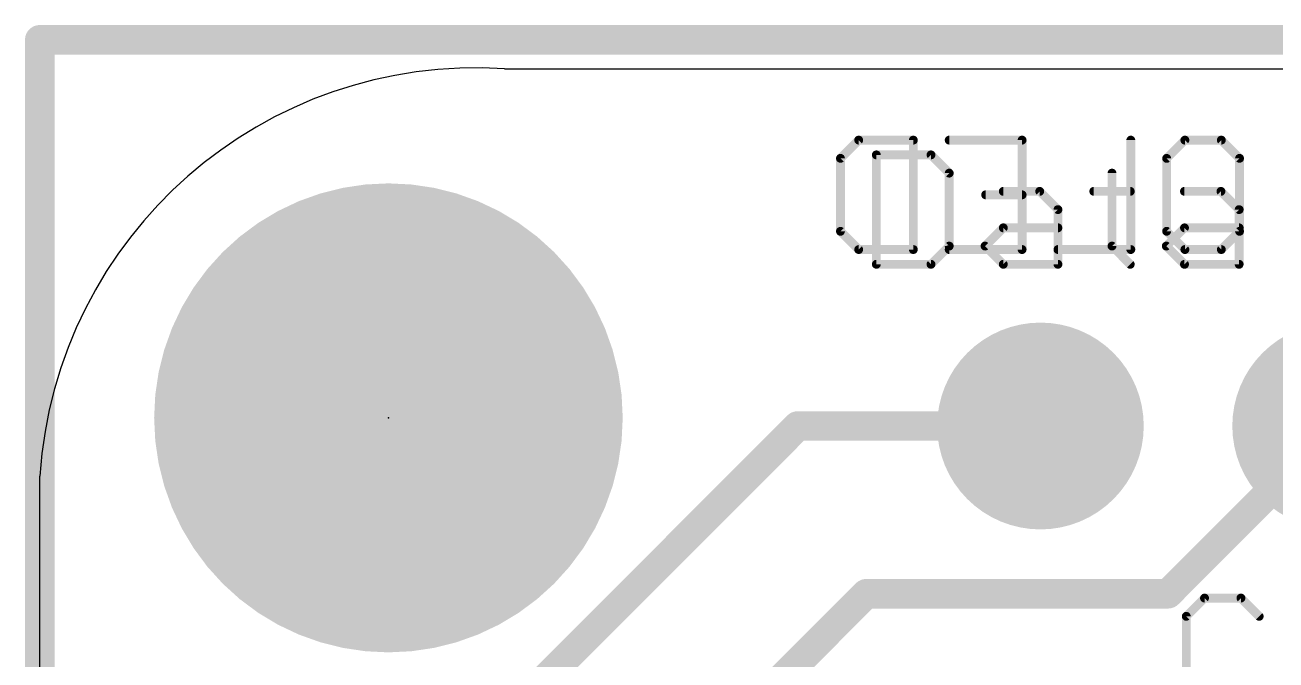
# Model space of a CAD drawing. Extents: x -0.1 to 35.7, y -1.1 to 35.9.
# Drawn here: x -0.13 to 10.64, y 30.42 to 35.88 of the extents above; entities that cross this region are included whole.
import ezdxf

# ---------------------------------------------------------------- set-up
doc = ezdxf.new("R2010")
doc.units = 0
for name, color, linetype in [('1', 12, 'CONTINUOUS'), ('17', 110, 'CONTINUOUS'), ('20', 53, 'CONTINUOUS'), ('21', 40, 'CONTINUOUS'), ('22', 6, 'CONTINUOUS'), ('23', 53, 'CONTINUOUS'), ('39', 12, 'CONTINUOUS'), ('40', 132, 'CONTINUOUS'), ('41', 12, 'CONTINUOUS'), ('42', 132, 'CONTINUOUS')]:
    doc.layers.add(name, color=color, linetype=linetype)

# ---------------------------------------------------------------- blocks, each defined once
blk = doc.blocks.new('ROUNDP')
at = {"const_width": 0.5}
blk.add_lwpolyline([(0, -0.25, 1), (0, 0.25, 1), (0, -0.25)], format="xyb", dxfattribs=at)

msp = doc.modelspace()

# ---------------------------------------------------------------- linework, layer by layer
at = {"layer": '1', "const_width": 0.254}
for points in [[(0, -1), (0, 35.75)], [(0, 35.75), (35.56, 35.75)], [(3.81, 29.718), (6.522, 32.43)], [(6.522, 32.43), (8.61, 32.43)], [(9.708, 30.988), (11.15, 32.43)], [(5.334, 29.21), (7.112, 30.988)], [(7.112, 30.988), (9.708, 30.988)]]:
    msp.add_lwpolyline(points, dxfattribs=at)
at = {"layer": '1', "const_width": 0.127}
for points in [[(0.0635, 35.75, 1), (-0.0635, 35.75)], [(0, 35.8135, 1), (0, 35.6865)], [(6.522, 32.4935, 1), (6.522, 32.3665)], [(6.5669, 32.3851, 1), (6.4771, 32.4749)], [(8.61, 32.3665, 1), (8.61, 32.4935)], [(7.112, 31.0515, 1), (7.112, 30.9245)], [(7.1569, 30.9431, 1), (7.0671, 31.0329)], [(9.708, 30.9245, 1), (9.708, 31.0515)], [(9.6631, 31.0329, 1), (9.7529, 30.9431)]]:
    msp.add_lwpolyline(points, format="xyb", dxfattribs=at)
at = {"layer": '20'}
for p, q in [((4, 35.5), (31, 35.5)), ((0, 4), (0, 32))]:
    msp.add_line(p, q, dxfattribs=at)
msp.add_arc((3.75, 31.75), 3.7583, 86.1859, 176.1859, dxfattribs=at)
at = {"layer": '21'}
for points, const_width in [([(7.1981, 34.7798, 1), (7.1981, 34.7417)], 0.0381), ([(7.2172, 34.7607, 1), (7.1791, 34.7607)], 0.0381), ([(7.6819, 34.7742, 1), (7.6549, 34.7472)], 0.0381), ([(7.6684, 34.7417, 1), (7.6684, 34.7798)], 0.0381), ([(7.8442, 34.6039, 1), (7.8061, 34.6039)], 0.0381), ([(7.8117, 34.5905, 1), (7.8386, 34.6174)], 0.0381), ([(9.245, 34.6039, 1), (9.2069, 34.6039)], 0.0381), ([(8.2904, 34.4662, 1), (8.2904, 34.4281)], 0.0381), ([(8.6174, 34.4606, 1), (8.5904, 34.4337)], 0.0381), ([(8.6039, 34.4281, 1), (8.6039, 34.4662)], 0.0381), ([(9.0691, 34.4662, 1), (9.0691, 34.4281)], 0.0381), ([(9.3827, 34.4281, 1), (9.3827, 34.4662)], 0.0381), ([(9.8496, 34.4662, 1), (9.8496, 34.4281)], 0.0381), ([(10.1766, 34.4606, 1), (10.1496, 34.4337)], 0.0381), ([(10.1631, 34.4281, 1), (10.1631, 34.4662)], 0.0381), ([(3, 30.75, 1), (3, 34.25, 1), (3, 30.75)], 0.1524), ([(8.7797, 34.2904, 1), (8.7416, 34.2904)], 0.0381), ([(8.7472, 34.2769, 1), (8.7742, 34.3039)], 0.0381), ([(10.3389, 34.2904, 1), (10.3008, 34.2904)], 0.0381), ([(10.3064, 34.2769, 1), (10.3334, 34.3039)], 0.0381), ([(8.2904, 34.1527, 1), (8.2904, 34.1146)], 0.0381), ([(8.3039, 34.1202, 1), (8.2769, 34.1471)], 0.0381), ([(8.7607, 34.1146, 1), (8.7607, 34.1527)], 0.0381), ([(9.8496, 34.1527, 1), (9.8496, 34.1146)], 0.0381), ([(9.8631, 34.1202, 1), (9.8361, 34.1471)], 0.0381), ([(10.3199, 34.1146, 1), (10.3199, 34.1527)], 0.0381), ([(7.8386, 33.9634, 1), (7.8117, 33.9903)], 0.0381), ([(8.1471, 33.9903, 1), (8.1201, 33.9634)], 0.0381), ([(9.2394, 33.9903, 1), (9.2124, 33.9634)], 0.0381), ([(9.7063, 33.9903, 1), (9.6793, 33.9634)], 0.0381), ([(7.8061, 33.9769, 1), (7.8442, 33.9769)], 0.0381), ([(8.1201, 33.9903, 1), (8.1471, 33.9634)], 0.0381), ([(9.2069, 33.9769, 1), (9.245, 33.9769)], 0.0381), ([(9.6793, 33.9903, 1), (9.7063, 33.9634)], 0.0381), ([(7.1981, 33.8392, 1), (7.1981, 33.8011)], 0.0381), ([(7.1791, 33.8201, 1), (7.2172, 33.8201)], 0.0381), ([(7.6549, 33.8336, 1), (7.6819, 33.8066)], 0.0381), ([(7.6684, 33.8011, 1), (7.6684, 33.8392)], 0.0381), ([(8.2904, 33.8392, 1), (8.2904, 33.8011)], 0.0381), ([(8.2769, 33.8066, 1), (8.3039, 33.8336)], 0.0381), ([(8.7416, 33.8201, 1), (8.7797, 33.8201)], 0.0381), ([(8.7607, 33.8011, 1), (8.7607, 33.8392)], 0.0381), ([(9.3692, 33.8066, 1), (9.3961, 33.8336)], 0.0381), ([(9.8496, 33.8392, 1), (9.8496, 33.8011)], 0.0381), ([(9.8361, 33.8066, 1), (9.8631, 33.8336)], 0.0381), ([(10.3008, 33.8201, 1), (10.3389, 33.8201)], 0.0381), ([(10.3199, 33.8011, 1), (10.3199, 33.8392)], 0.0381), ([(10.0219, 30.9698, 1), (10.0219, 30.9317)], 0.0381), ([(10.0353, 30.9372, 1), (10.0084, 30.9642)], 0.0381), ([(10.3489, 30.9642, 1), (10.3219, 30.9372)], 0.0381), ([(10.3354, 30.9317, 1), (10.3354, 30.9698)], 0.0381), ([(9.8841, 30.7939, 1), (9.846, 30.7939)], 0.0381), ([(9.8516, 30.8074, 1), (9.8786, 30.7805)], 0.0381), ([(10.4787, 30.7805, 1), (10.5056, 30.8074)], 0.0381)]:
    msp.add_lwpolyline(points, format="xyb", dxfattribs=dict(at, const_width=const_width))
at = {"layer": '21', "const_width": 0.0762}
for points in [[(7.1981, 34.7607), (7.1981, 33.8201)], [(7.6684, 34.7607), (7.1981, 34.7607)], [(7.8252, 34.6039), (7.6684, 34.7607)], [(7.8252, 33.9769), (7.8252, 34.6039)], [(9.2259, 34.6039), (9.2259, 33.9769)], [(8.2904, 34.4472), (8.6039, 34.4472)], [(8.6039, 34.4472), (8.7607, 34.2904)], [(9.0691, 34.4472), (9.3827, 34.4472)], [(9.8496, 34.4472), (10.1631, 34.4472)], [(10.1631, 34.4472), (10.3199, 34.2904)], [(8.7607, 34.2904), (8.7607, 33.8201)], [(10.3199, 34.2904), (10.3199, 33.8201)], [(8.1336, 33.9769), (8.2904, 34.1336)], [(8.2904, 34.1336), (8.7607, 34.1336)], [(9.6928, 33.9769), (9.8496, 34.1336)], [(9.8496, 34.1336), (10.3199, 34.1336)], [(7.6684, 33.8201), (7.8252, 33.9769)], [(8.2904, 33.8201), (8.1336, 33.9769)], [(9.2259, 33.9769), (9.3827, 33.8201)], [(9.8496, 33.8201), (9.6928, 33.9769)], [(7.1981, 33.8201), (7.6684, 33.8201)], [(8.7607, 33.8201), (8.2904, 33.8201)], [(10.3199, 33.8201), (9.8496, 33.8201)], [(10.0219, 30.9507), (9.8651, 30.7939)], [(10.3354, 30.9507), (10.0219, 30.9507)], [(10.4922, 30.7939), (10.3354, 30.9507)], [(9.8651, 30.7939), (9.8651, 30.1669)]]:
    msp.add_lwpolyline(points, dxfattribs=at)
at = {"layer": '22', "const_width": 0.0762}
for points in [[(6.8896, 34.7309), (7.0464, 34.8877)], [(7.0464, 34.8877), (7.5167, 34.8877)], [(7.5167, 34.8877), (7.5167, 33.9471)], [(7.8251, 34.8877), (8.4522, 34.8877)], [(8.4522, 34.8877), (8.4522, 33.9471)], [(9.3877, 34.8877), (9.3877, 33.9471)], [(9.6961, 34.7309), (9.8529, 34.8877)], [(9.8529, 34.8877), (10.1664, 34.8877)], [(10.1664, 34.8877), (10.3232, 34.7309)], [(6.8896, 34.1039), (6.8896, 34.7309)], [(9.6961, 34.1039), (9.6961, 34.7309)], [(10.3232, 34.7309), (10.3232, 34.1039)], [(8.4522, 34.4174), (8.1386, 34.4174)], [(7.0464, 33.9471), (6.8896, 34.1039)], [(9.8529, 33.9471), (9.6961, 34.1039)], [(10.3232, 34.1039), (10.1664, 33.9471)], [(7.5167, 33.9471), (7.0464, 33.9471)], [(8.4522, 33.9471), (7.8251, 33.9471)], [(9.3877, 33.9471), (8.7606, 33.9471)], [(10.1664, 33.9471), (9.8529, 33.9471)]]:
    msp.add_lwpolyline(points, dxfattribs=at)
at = {"layer": '22', "const_width": 0.0381}
for points in [[(7.0464, 34.9068, 1), (7.0464, 34.8687)], [(7.0598, 34.8742, 1), (7.0329, 34.9012)], [(7.5357, 34.8877, 1), (7.4976, 34.8877)], [(7.5167, 34.8687, 1), (7.5167, 34.9068)], [(7.8251, 34.9068, 1), (7.8251, 34.8687)], [(8.4712, 34.8877, 1), (8.4331, 34.8877)], [(8.4522, 34.8687, 1), (8.4522, 34.9068)], [(9.4067, 34.8877, 1), (9.3686, 34.8877)], [(9.8529, 34.9068, 1), (9.8529, 34.8687)], [(9.8664, 34.8742, 1), (9.8394, 34.9012)], [(10.1799, 34.9012, 1), (10.153, 34.8742)], [(10.1664, 34.8687, 1), (10.1664, 34.9068)], [(6.9086, 34.7309, 1), (6.8705, 34.7309)], [(9.7152, 34.7309, 1), (9.6771, 34.7309)], [(10.3423, 34.7309, 1), (10.3042, 34.7309)], [(6.8761, 34.7444, 1), (6.9031, 34.7175)], [(9.6827, 34.7444, 1), (9.7096, 34.7175)], [(10.3097, 34.7175, 1), (10.3367, 34.7444)], [(8.1386, 34.4365, 1), (8.1386, 34.3984)], [(8.4522, 34.3984, 1), (8.4522, 34.4365)], [(6.8705, 34.1039, 1), (6.9086, 34.1039)], [(6.9031, 34.1173, 1), (6.8761, 34.0904)], [(9.6771, 34.1039, 1), (9.7152, 34.1039)], [(9.7096, 34.1173, 1), (9.6827, 34.0904)], [(10.3042, 34.1039, 1), (10.3423, 34.1039)], [(10.3367, 34.0904, 1), (10.3097, 34.1173)], [(7.0464, 33.9661, 1), (7.0464, 33.928)], [(7.0329, 33.9336, 1), (7.0598, 33.9606)], [(7.4976, 33.9471, 1), (7.5357, 33.9471)], [(7.5167, 33.928, 1), (7.5167, 33.9661)], [(7.8251, 33.9661, 1), (7.8251, 33.928)], [(8.4331, 33.9471, 1), (8.4712, 33.9471)], [(8.4522, 33.928, 1), (8.4522, 33.9661)], [(8.7606, 33.9661, 1), (8.7606, 33.928)], [(9.3686, 33.9471, 1), (9.4067, 33.9471)], [(9.3877, 33.928, 1), (9.3877, 33.9661)], [(9.8529, 33.9661, 1), (9.8529, 33.928)], [(9.8394, 33.9336, 1), (9.8664, 33.9606)], [(10.153, 33.9606, 1), (10.1799, 33.9336)], [(10.1664, 33.928, 1), (10.1664, 33.9661)]]:
    msp.add_lwpolyline(points, format="xyb", dxfattribs=at)
at = {"layer": '23'}
msp.add_point((3, 32.5), dxfattribs=at)
at = {"layer": '39', "const_width": 2.032}
msp.add_lwpolyline([(3, 31.5, 1), (3, 33.5, 1), (3, 31.5)], format="xyb", dxfattribs=at)
at = {"layer": '40', "const_width": 2.032}
msp.add_lwpolyline([(3, 31.5, 1), (3, 33.5, 1), (3, 31.5)], format="xyb", dxfattribs=at)
at = {"layer": '41', "const_width": 2.032}
msp.add_lwpolyline([(3, 31.5, 1), (3, 33.5, 1), (3, 31.5)], format="xyb", dxfattribs=at)
at = {"layer": '42', "const_width": 2.032}
msp.add_lwpolyline([(3, 31.5, 1), (3, 33.5, 1), (3, 31.5)], format="xyb", dxfattribs=at)

# ---------------------------------------------------------------- block references
at = {"layer": '17', "xscale": 3.2, "yscale": 3.2}
msp.add_blockref('ROUNDP', (3, 32.5), dxfattribs=at)
msp.add_blockref('ROUNDP', (3, 32.5), dxfattribs=at)
at = {"layer": '17', "xscale": 1.778, "yscale": 1.778, "rotation": 90}
for p in [(8.61, 32.43), (8.61, 32.43), (11.15, 32.43), (11.15, 32.43)]:
    msp.add_blockref('ROUNDP', p, dxfattribs=at)

doc.saveas('drawing.dxf')
